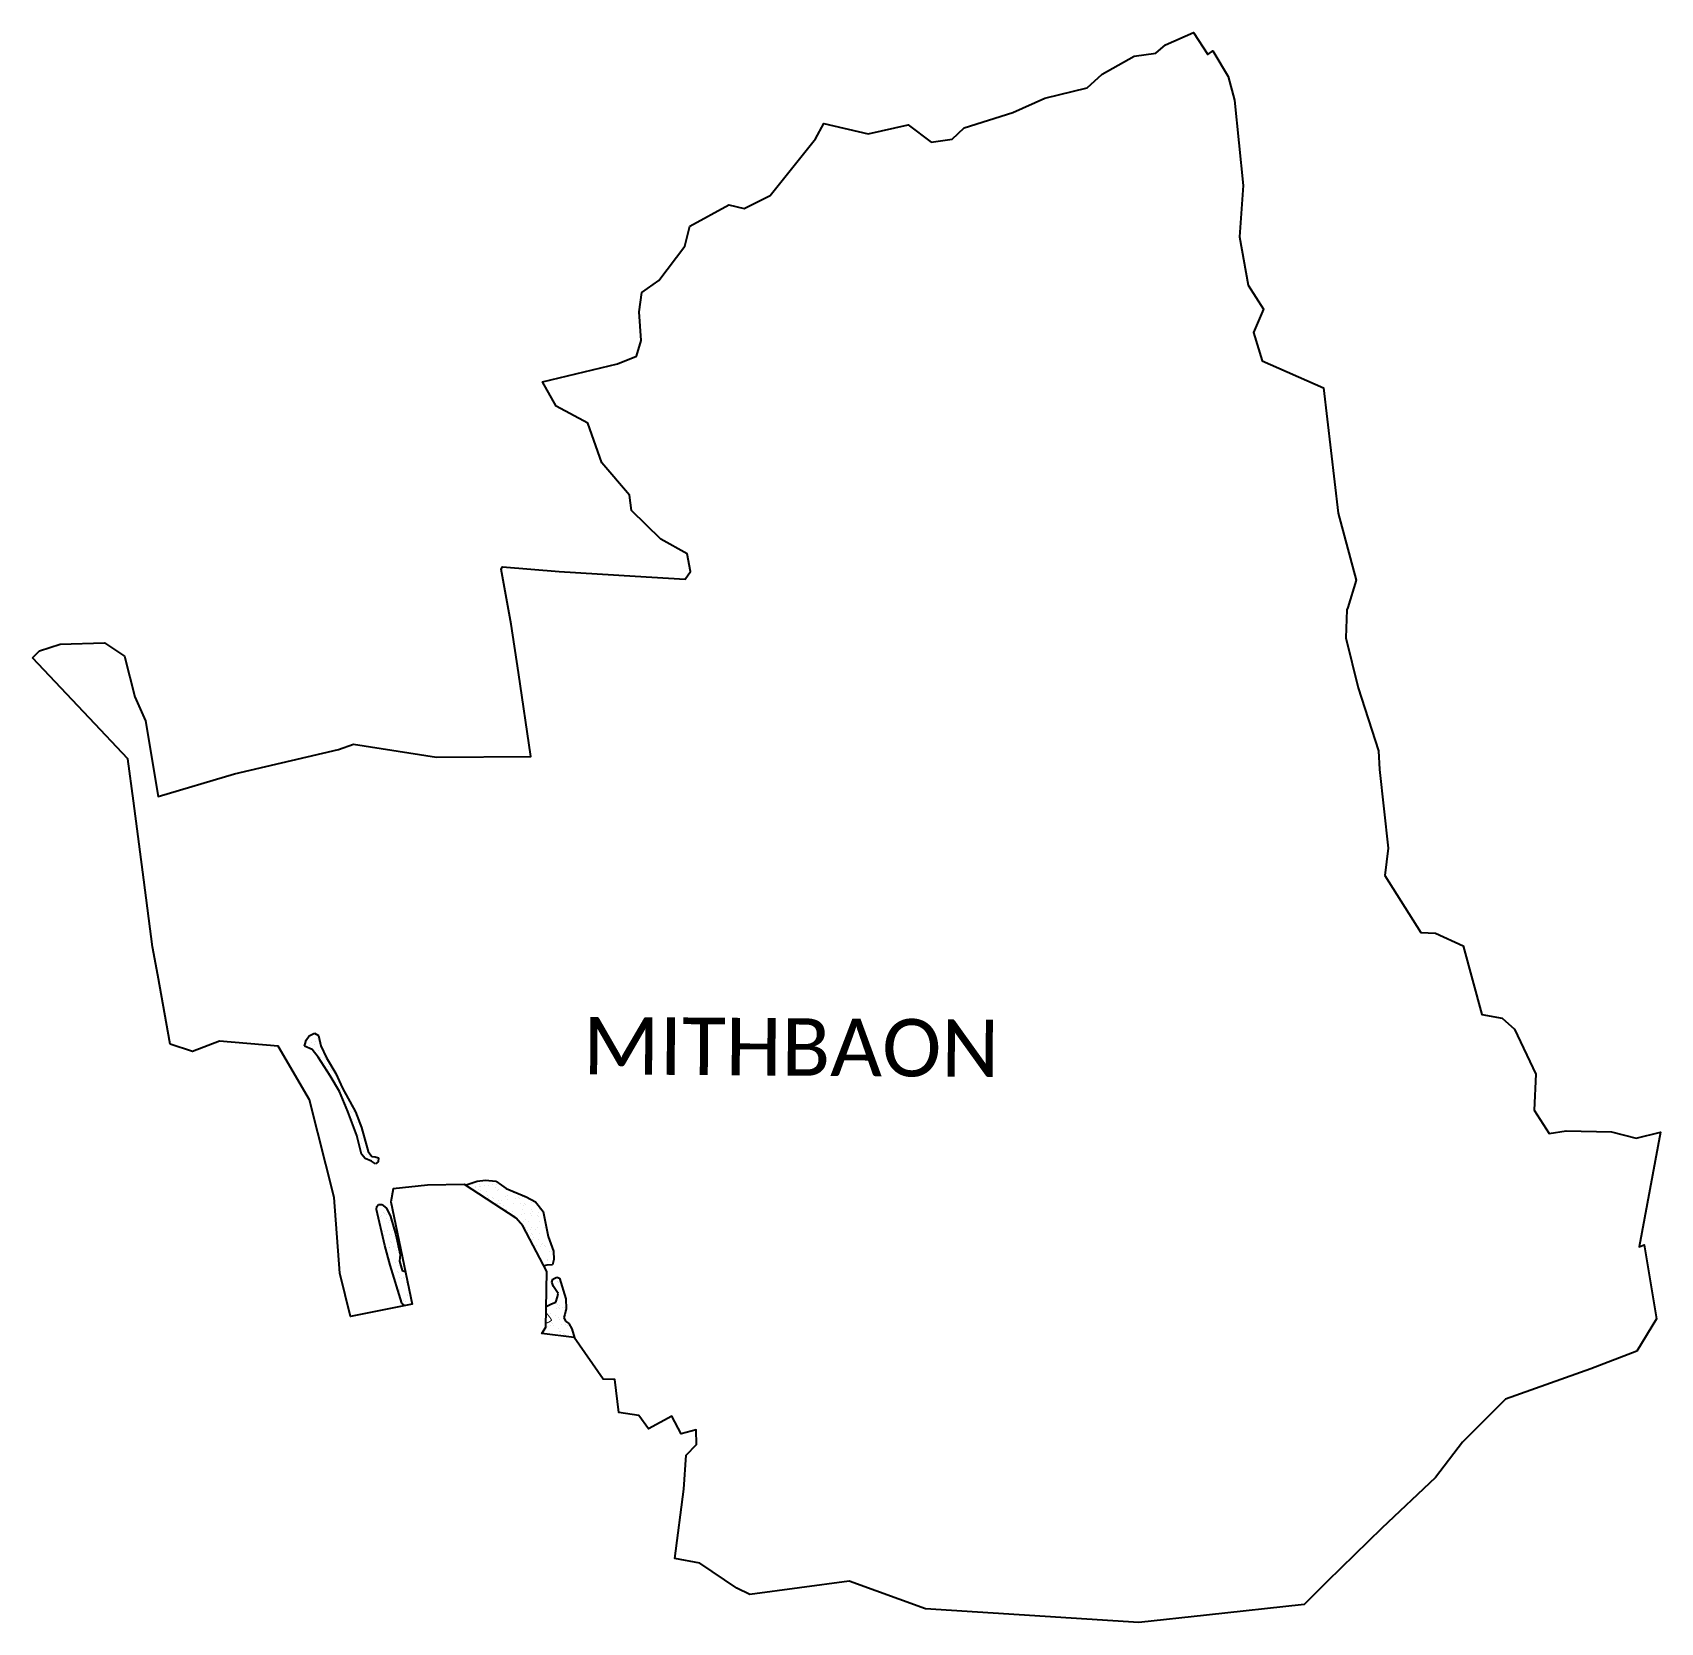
# Model space of a CAD drawing. Header units: metres. Extents: x 328606 to 333715, y 1800923 to 1805912.
import ezdxf

# ---------------------------------------------------------------- set-up
doc = ezdxf.new("R2010")
doc.units = ezdxf.units.M
doc.layers.add('SAND DUNES', color=42, linetype='Continuous')
doc.layers.add('VILLAGE NAME', color=250, linetype='Continuous')

msp = doc.modelspace()

# ---------------------------------------------------------------- linework, layer by layer
at = {"color": 3}
msp.add_lwpolyline([(328605.6, 1803950.4), (328627.6, 1803972.3), (328692.5, 1803993), (328831.6, 1803996.8), (328894.3, 1803955.4), (328926.6, 1803827.2), (328959.8, 1803752.5), (328999.7, 1803514.9), (329239.6, 1803586.2), (329566, 1803662.6), (329613.3, 1803678.8), (329873.8, 1803637.8), (330169.3, 1803639.9), (330130.6, 1803904.4), (330107.3, 1804056.1), (330076.4, 1804228.4), (330080.9, 1804235.6), (330258.1, 1804220.6), (330497, 1804205.9), (330653.7, 1804196.7), (330670.6, 1804221.4), (330660.5, 1804276.7), (330577.5, 1804322.9), (330485.2, 1804412.4), (330478.7, 1804460.4), (330392, 1804561.6), (330348.2, 1804686.9), (330248.8, 1804739.9), (330206.5, 1804816.2), (330441.6, 1804872.4), (330501.3, 1804896.7), (330515.7, 1804945.7), (330509.7, 1805036), (330517.7, 1805096.6), (330570.7, 1805134.4), (330652.5, 1805241.7), (330668.9, 1805305.2), (330791.4, 1805372.2), (330838.7, 1805359.9), (330920.3, 1805401.4), (331062.7, 1805579.2), (331089, 1805627.5), (331228.2, 1805594.5), (331353.4, 1805623), (331425.8, 1805568.2), (331492.2, 1805577.6), (331529.6, 1805613.6), (331681.8, 1805661.7), (331782.4, 1805706.2), (331915.6, 1805739.1), (331963, 1805782.2), (332063.5, 1805838.5), (332131.1, 1805848), (332161.9, 1805874.1), (332249.8, 1805912.5), (332294.2, 1805843.4), (332310, 1805854.8), (332358.2, 1805774.7), (332377.8, 1805700.7), (332405.2, 1805432.4), (332393.8, 1805271.4), (332420.9, 1805120), (332468.9, 1805044.1), (332437.5, 1804971.2), (332464.5, 1804882.2), (332657, 1804797.4), (332703.8, 1804404.1), (332759.4, 1804193.6), (332733.3, 1804108.2), (332731.1, 1804101.1), (332727, 1804012.9), (332766.4, 1803855.8), (332830.4, 1803657.9), (332833.5, 1803600.1), (332860.2, 1803352.9), (332850.1, 1803267), (332962.4, 1803087.9), (333009.4, 1803086.1), (333096, 1803046.4), (333154.5, 1802831.2), (333218.1, 1802818.8), (333256.8, 1802784.4), (333324, 1802643.3), (333318.8, 1802530.2), (333365.7, 1802456.9), (333419.1, 1802465.3), (333560.9, 1802462.8), (333638.3, 1802442.7), (333714.9, 1802461.5), (333647.7, 1802101.5), (333663.9, 1802108.2), (333702.7, 1801875.7), (333640.8, 1801773.7), (333496.6, 1801718.3), (333228.6, 1801623.3), (333093.3, 1801488.1), (333008.9, 1801377.5), (332840.7, 1801218.1), (332669.3, 1801051.2), (332596.2, 1800979.1), (332289.8, 1800945.8), (332077.5, 1800922.7), (331408.6, 1800965.1), (331168.7, 1801052.2), (330856.6, 1801010.9), (330816.1, 1801030), (330700, 1801108.8), (330621.4, 1801123.9), (330649.9, 1801341.4), (330656.9, 1801447.4), (330689, 1801480.8), (330688.6, 1801527.4), (330641.8, 1801515), (330612, 1801570.4), (330539.3, 1801530.2), (330508.1, 1801572.2), (330446.1, 1801581.7), (330433.1, 1801685.6), (330396.6, 1801685.9), (330305.7, 1801816.6), (330203.8, 1801829.6), (330216.1, 1801849.1), (330220, 1802024.3), (330144.8, 1802167.6), (330123.6, 1802192), (329960.8, 1802297), (329845.4, 1802295.2), (329737, 1802283.9), (329730.3, 1802242.5), (329796.8, 1801921.7), (329603.8, 1801883.3), (329569.5, 1802019.3), (329552.3, 1802256), (329474.8, 1802562.8), (329376.6, 1802731.6), (329192.3, 1802747.5), (329107.1, 1802714.1), (329037, 1802738.1), (328998.3, 1802953.9), (328982.2, 1803043.4), (328954.7, 1803253.8), (328922.3, 1803501.2), (328905.1, 1803633.3), (328784.5, 1803761), (328605.6, 1803950.4)], dxfattribs=at)
at = {"layer": 'SAND DUNES'}
for p, q in [((329458.6, 1802731.7), (329464.3, 1802750.5)), ((329464.3, 1802750.5), (329473.3, 1802764)), ((329473.3, 1802764), (329490.2, 1802772.2)), ((329490.2, 1802772.2), (329503.4, 1802764.7)), ((329503.4, 1802764.7), (329510.8, 1802732.2)), ((329483.3, 1802720.6), (329458.6, 1802731.7)), ((329501.7, 1802696.8), (329483.3, 1802720.6)), ((329539.3, 1802638.5), (329501.7, 1802696.8)), ((329510.8, 1802732.2), (329527.7, 1802695.1)), ((329527.7, 1802695.1), (329557.7, 1802645.6)), ((329569.4, 1802588.7), (329539.3, 1802638.5)), ((329557.7, 1802645.6), (329578.6, 1802599.3)), ((329595.4, 1802526.5), (329569.4, 1802588.7)), ((329578.6, 1802599.3), (329619.6, 1802525.1)), ((329623.8, 1802450.6), (329595.4, 1802526.5)), ((329619.6, 1802525.1), (329637.6, 1802476.3)), ((329638.1, 1802392.6), (329623.8, 1802450.6)), ((329637.6, 1802476.3), (329659.4, 1802400.4)), ((329649.8, 1802378.3), (329638.1, 1802392.6)), ((329668.9, 1802369.9), (329649.8, 1802378.3)), ((329659.4, 1802400.4), (329670.8, 1802384.7)), ((329670.8, 1802384.7), (329680.9, 1802384.3)), ((329680.9, 1802384.3), (329691.5, 1802381)), ((329691.5, 1802381), (329690.5, 1802368.6)), ((329681.9, 1802361.9), (329668.9, 1802369.9)), ((329690.5, 1802368.6), (329681.9, 1802361.9)), ((329963.5, 1802295.2), (330000.7, 1802307.2)), ((330000.7, 1802307.2), (330027.7, 1802310.8)), ((330027.7, 1802310.8), (330059.5, 1802307.3)), ((330059.5, 1802307.3), (330077.4, 1802295.1)), ((330077.4, 1802295.1), (330091.8, 1802285.1)), ((330091.8, 1802285.1), (330155.1, 1802258.4)), ((329685.4, 1802218.3), (329685.8, 1802227.6)), ((329685.8, 1802227.6), (329691.8, 1802234.5)), ((329691.8, 1802234.5), (329702.3, 1802234.4)), ((329702.3, 1802234.4), (329716.6, 1802222.9)), ((330155.1, 1802258.4), (330184.3, 1802242.4)), ((330184.3, 1802242.4), (330208.5, 1802212.4)), ((329711.5, 1802106.2), (329685.4, 1802218.3)), ((329716.6, 1802222.9), (329729.4, 1802196.6)), ((329729.4, 1802196.6), (329745.7, 1802139.2)), ((330208.5, 1802212.4), (330223.8, 1802133.6)), ((329745.7, 1802139.2), (329759, 1802077)), ((330223.8, 1802133.6), (330240.2, 1802088)), ((329727.9, 1802043.5), (329711.5, 1802106.2)), ((329759, 1802077), (329757.4, 1802056.2)), ((330240.2, 1802088), (330241.5, 1802062.1)), ((329764.9, 1801924.7), (329727.9, 1802043.5)), ((329757.4, 1802056.2), (329765.8, 1802026.8)), ((329765.8, 1802026.8), (329775.5, 1802024.5)), ((330220.2, 1802043.5), (330210.9, 1802041.7)), ((330237, 1802045.3), (330220.2, 1802043.5)), ((330241.5, 1802062.1), (330237, 1802045.3)), ((330235.6, 1801991.1), (330238.4, 1802000.4)), ((330241, 1801976.8), (330235.6, 1801991.1)), ((330238.4, 1802000.4), (330251.2, 1802006)), ((330255, 1801954.7), (330241, 1801976.8)), ((330251.2, 1802006), (330259.3, 1802003.6)), ((330259.3, 1802003.6), (330279, 1801938.5)), ((329773.4, 1801917), (329764.9, 1801924.7)), ((330217.5, 1801914), (330234.5, 1801922.2)), ((330234.5, 1801922.2), (330247.8, 1801928.1)), ((330247.8, 1801928.1), (330253.4, 1801944.1)), ((330253.4, 1801944.1), (330255, 1801954.7)), ((330279, 1801938.5), (330280.3, 1801907.3)), ((330275.9, 1801888.9), (330273.4, 1801880.2)), ((330273.4, 1801880.2), (330278.2, 1801868.7)), ((330280.3, 1801907.3), (330275.9, 1801888.9)), ((330278.2, 1801868.7), (330288.4, 1801860.7)), ((330288.4, 1801860.7), (330298.2, 1801844)), ((330298.2, 1801844), (330306.3, 1801815.7))]:
    msp.add_line(p, q, dxfattribs=at)
at = {"layer": 'SAND DUNES', "linetype": 'Continuous'}
for p, q in [((329465.4, 1802741.1), (329465.4, 1802741.1)), ((329473.8, 1802734.6), (329473.8, 1802734.6)), ((329480.7, 1802742.6), (329480.7, 1802742.6)), ((329489.1, 1802737.2), (329489.1, 1802737.2)), ((329492.6, 1802744.4), (329492.6, 1802744.4)), ((329501, 1802755.1), (329501, 1802755.1)), ((329503, 1802745.7), (329503, 1802745.7)), ((329460.3, 1802733.3), (329460.3, 1802733.3)), ((329463.9, 1802729.9), (329463.9, 1802729.9)), ((329501.9, 1802716.5), (329501.9, 1802716.5)), ((329510.6, 1802694.9), (329510.6, 1802694.9)), ((329521, 1802696.2), (329521, 1802696.2)), ((329521.9, 1802675.9), (329521.9, 1802675.9)), ((329529.8, 1802659), (329529.8, 1802659)), ((329535.1, 1802667.4), (329535.1, 1802667.4)), ((329539.1, 1802646.7), (329539.1, 1802646.7)), ((329541.7, 1802657.5), (329541.7, 1802657.5)), ((329545.3, 1802654.1), (329545.3, 1802654.1)), ((329555, 1802638.8), (329555, 1802638.8)), ((329555.4, 1802648.7), (329555.4, 1802648.7)), ((329573.4, 1802599.2), (329573.4, 1802599.2)), ((329584, 1802582.2), (329584, 1802582.2)), ((329591.5, 1802549.7), (329591.5, 1802549.7)), ((329606, 1802541.4), (329606, 1802541.4)), ((329603.5, 1802526.8), (329603.5, 1802526.8)), ((329607.1, 1802523.4), (329607.1, 1802523.4)), ((329609.5, 1802500.2), (329609.5, 1802500.2)), ((329611.9, 1802524.7), (329611.9, 1802524.7)), ((329612.8, 1802486.1), (329612.8, 1802486.1)), ((329621.8, 1802491.2), (329621.8, 1802491.2)), ((329624.4, 1802507.3), (329624.4, 1802507.3)), ((329630.2, 1802485.7), (329630.2, 1802485.7)), ((329627.6, 1802450.7), (329627.6, 1802450.7)), ((329637.5, 1802441), (329637.5, 1802441)), ((329638.1, 1802465.9), (329638.1, 1802465.9)), ((329645.9, 1802435.5), (329645.9, 1802435.5)), ((329639, 1802427.4), (329639, 1802427.4)), ((329645.5, 1802414.4), (329645.5, 1802414.4)), ((329645.6, 1802401.2), (329645.6, 1802401.2)), ((329653.3, 1802390.8), (329653.3, 1802390.8)), ((329661.7, 1802385.3), (329661.7, 1802385.3)), ((329686.2, 1802376.5), (329686.2, 1802376.5)), ((329668.1, 1802370.8), (329668.1, 1802370.8)), ((329985.1, 1802295.9), (329985.1, 1802295.9)), ((329996.2, 1802288.5), (329996.2, 1802288.5)), ((329996.4, 1802289.4), (329996.4, 1802289.4)), ((330004.6, 1802283), (330004.6, 1802283)), ((330006.8, 1802290.7), (330006.8, 1802290.7)), ((330008.9, 1802295.7), (330008.9, 1802295.7)), ((330012, 1802277), (330012, 1802277)), ((330012.5, 1802292.3), (330012.5, 1802292.3)), ((330023.1, 1802292.7), (330023.1, 1802292.7)), ((330029.8, 1802276.2), (330029.8, 1802276.2)), ((330036.2, 1802295.3), (330036.2, 1802295.3)), ((330050.3, 1802296.1), (330050.3, 1802296.1)), ((330058.5, 1802288.1), (330058.5, 1802288.1)), ((330060.7, 1802297.4), (330060.7, 1802297.4)), ((330064.3, 1802277.2), (330064.3, 1802277.2)), ((330066.9, 1802282.6), (330066.9, 1802282.6)), ((330109.8, 1802274.9), (330109.8, 1802274.9)), ((329687.8, 1802228.7), (329687.8, 1802228.7)), ((330034.8, 1802263.4), (330034.8, 1802263.4)), ((330037.2, 1802256.7), (330037.2, 1802256.7)), ((330049.6, 1802257.8), (330049.6, 1802257.8)), ((330053.2, 1802254.4), (330053.2, 1802254.4)), ((330065.3, 1802238.7), (330065.3, 1802238.7)), ((330068.3, 1802246.6), (330068.3, 1802246.6)), ((330070.5, 1802238.4), (330070.5, 1802238.4)), ((330074.2, 1802237.9), (330074.2, 1802237.9)), ((330078.8, 1802247.9), (330078.8, 1802247.9)), ((330082.6, 1802232.4), (330082.6, 1802232.4)), ((330091.2, 1802258.2), (330091.2, 1802258.2)), ((330095, 1802249.9), (330095, 1802249.9)), ((330097.1, 1802263.1), (330097.1, 1802263.1)), ((330113.5, 1802271.5), (330113.5, 1802271.5)), ((330116.4, 1802238), (330116.4, 1802238)), ((330122.2, 1802253.2), (330122.2, 1802253.2)), ((330130.7, 1802255.4), (330130.7, 1802255.4)), ((330132.6, 1802254.5), (330132.6, 1802254.5)), ((330136.5, 1802237.5), (330136.5, 1802237.5)), ((330143.6, 1802258.5), (330143.6, 1802258.5)), ((330144.9, 1802232.1), (330144.9, 1802232.1)), ((330148.9, 1802256.5), (330148.9, 1802256.5)), ((330150.5, 1802237), (330150.5, 1802237)), ((330154.2, 1802233.6), (330154.2, 1802233.6)), ((330170.5, 1802239.5), (330170.5, 1802239.5)), ((329691.1, 1802199.9), (329691.1, 1802199.9)), ((329698.8, 1802197.6), (329698.8, 1802197.6)), ((329701.5, 1802201.2), (329701.5, 1802201.2)), ((329707.6, 1802210.3), (329707.6, 1802210.3)), ((329711.2, 1802206.9), (329711.2, 1802206.9)), ((329716.3, 1802189.9), (329716.3, 1802189.9)), ((329717.8, 1802203.2), (329717.8, 1802203.2)), ((329724, 1802177.4), (329724, 1802177.4)), ((329724.7, 1802184.5), (329724.7, 1802184.5)), ((329728.5, 1802190.8), (329728.5, 1802190.8)), ((330090.3, 1802220), (330090.3, 1802220)), ((330092.2, 1802219.7), (330092.2, 1802219.7)), ((330093.9, 1802216.6), (330093.9, 1802216.6)), ((330111.2, 1802200.5), (330111.2, 1802200.5)), ((330112.8, 1802212.9), (330112.8, 1802212.9)), ((330113.1, 1802200.4), (330113.1, 1802200.4)), ((330117.4, 1802199.5), (330117.4, 1802199.5)), ((330140.3, 1802203.7), (330140.3, 1802203.7)), ((330144.5, 1802220), (330144.5, 1802220)), ((330145.5, 1802181.4), (330145.5, 1802181.4)), ((330150.7, 1802205), (330150.7, 1802205)), ((330152.3, 1802187.3), (330152.3, 1802187.3)), ((330160.7, 1802181.9), (330160.7, 1802181.9)), ((330167, 1802207), (330167, 1802207)), ((330171.4, 1802217.6), (330171.4, 1802217.6)), ((330171.4, 1802201), (330171.4, 1802201)), ((330175.1, 1802212.5), (330175.1, 1802212.5)), ((330191.2, 1802199.2), (330191.2, 1802199.2)), ((330194.2, 1802210.4), (330194.2, 1802210.4)), ((330194.9, 1802195.7), (330194.9, 1802195.7)), ((330195.7, 1802219.3), (330195.7, 1802219.3)), ((330196.6, 1802180.8), (330196.6, 1802180.8)), ((330204.6, 1802211.7), (330204.6, 1802211.7)), ((330212.1, 1802179.7), (330212.1, 1802179.7)), ((329699.7, 1802159.1), (329699.7, 1802159.1)), ((329708.9, 1802135.9), (329708.9, 1802135.9)), ((329709.2, 1802150.4), (329709.2, 1802150.4)), ((329719.6, 1802151.7), (329719.6, 1802151.7)), ((329725, 1802138.8), (329725, 1802138.8)), ((329732.1, 1802139.7), (329732.1, 1802139.7)), ((329735.9, 1802153.7), (329735.9, 1802153.7)), ((329740.5, 1802134.3), (329740.5, 1802134.3)), ((330151.9, 1802162.6), (330151.9, 1802162.6)), ((330158.3, 1802154.2), (330158.3, 1802154.2)), ((330168, 1802137.1), (330168, 1802137.1)), ((330168.7, 1802155.5), (330168.7, 1802155.5)), ((330171.6, 1802144.2), (330171.6, 1802144.2)), ((330172.4, 1802162.4), (330172.4, 1802162.4)), ((330173.3, 1802123.9), (330173.3, 1802123.9)), ((330175.3, 1802140.8), (330175.3, 1802140.8)), ((330176.4, 1802131.6), (330176.4, 1802131.6)), ((330185, 1802157.5), (330185, 1802157.5)), ((330190.9, 1802162.3), (330190.9, 1802162.3)), ((330192.6, 1802124.7), (330192.6, 1802124.7)), ((330197.6, 1802142.2), (330197.6, 1802142.2)), ((330212.2, 1802160.9), (330212.2, 1802160.9)), ((330225.7, 1802124.2), (330225.7, 1802124.2)), ((329725.9, 1802100.3), (329725.9, 1802100.3)), ((329727.2, 1802100.9), (329727.2, 1802100.9)), ((329728.7, 1802117.5), (329728.7, 1802117.5)), ((329732.4, 1802114.1), (329732.4, 1802114.1)), ((329737.6, 1802102.2), (329737.6, 1802102.2)), ((329747.8, 1802089.5), (329747.8, 1802089.5)), ((329749.6, 1802098), (329749.6, 1802098)), ((329754, 1802082.2), (329754, 1802082.2)), ((329756.2, 1802084.1), (329756.2, 1802084.1)), ((330186.8, 1802106), (330186.8, 1802106)), ((330192.2, 1802081.4), (330192.2, 1802081.4)), ((330198.5, 1802103.7), (330198.5, 1802103.7)), ((330203.1, 1802108), (330203.1, 1802108)), ((330206.6, 1802112.1), (330206.6, 1802112.1)), ((330212.3, 1802106.3), (330212.3, 1802106.3)), ((330216, 1802102.9), (330216, 1802102.9)), ((330226.6, 1802085.6), (330226.6, 1802085.6)), ((330230.3, 1802111.4), (330230.3, 1802111.4)), ((330233.3, 1802086.8), (330233.3, 1802086.8)), ((329724.1, 1802064.9), (329724.1, 1802064.9)), ((329726.9, 1802061.7), (329726.9, 1802061.7)), ((329730.1, 1802043), (329730.1, 1802043)), ((329745.3, 1802051.4), (329745.3, 1802051.4)), ((329749.8, 1802024.6), (329749.8, 1802024.6)), ((329753.5, 1802021.2), (329753.5, 1802021.2)), ((329755, 1802043.7), (329755, 1802043.7)), ((329755.7, 1802052.7), (329755.7, 1802052.7)), ((330199.5, 1802065.1), (330199.5, 1802065.1)), ((330204.8, 1802056.5), (330204.8, 1802056.5)), ((330221.1, 1802058.5), (330221.1, 1802058.5)), ((330222.4, 1802061.9), (330222.4, 1802061.9)), ((330227.6, 1802047.1), (330227.6, 1802047.1)), ((329739.9, 1802014.7), (329739.9, 1802014.7)), ((329755.9, 1802005.1), (329755.9, 1802005.1)), ((329763.3, 1802001.9), (329763.3, 1802001.9)), ((329770.8, 1802005.2), (329770.8, 1802005.2)), ((329773.7, 1802003.2), (329773.7, 1802003.2)), ((329779.3, 1801989.1), (329779.3, 1801989.1)), ((329782.8, 1801986.2), (329782.8, 1801986.2)), ((330254.4, 1801994), (330254.4, 1801994)), ((330255.4, 1801989.6), (330255.4, 1801989.6)), ((329755.7, 1801964.5), (329755.7, 1801964.5)), ((329756.9, 1801966.6), (329756.9, 1801966.6)), ((329771, 1801931.8), (329771, 1801931.8)), ((329774.6, 1801928.4), (329774.6, 1801928.4)), ((329781.4, 1801952.4), (329781.4, 1801952.4)), ((329783.8, 1801947.6), (329783.8, 1801947.6)), ((330253.9, 1801961.4), (330253.9, 1801961.4)), ((330254.6, 1801920.6), (330254.6, 1801920.6)), ((330256.4, 1801951), (330256.4, 1801951)), ((330257.2, 1801959.5), (330257.2, 1801959.5)), ((330258.3, 1801917.2), (330258.3, 1801917.2)), ((330221.4, 1801903.4), (330221.4, 1801903.4)), ((330231.4, 1801892.9), (330231.4, 1801892.9)), ((330235, 1801865.6), (330235, 1801865.6)), ((330246.8, 1801886), (330246.8, 1801886)), ((330248.6, 1801906.7), (330248.6, 1801906.7)), ((330255.2, 1801880.6), (330255.2, 1801880.6)), ((330257.4, 1801912.5), (330257.4, 1801912.5)), ((330258.3, 1801873.9), (330258.3, 1801873.9)), ((330259, 1801908), (330259, 1801908)), ((330269.7, 1801911.2), (330269.7, 1801911.2)), ((330275.3, 1801910), (330275.3, 1801910)), ((330275.5, 1801901.1), (330275.5, 1801901.1)), ((330208.7, 1801830.8), (330208.7, 1801830.8)), ((330223.1, 1801861.4), (330223.1, 1801861.4)), ((330223.2, 1801851.9), (330223.2, 1801851.9)), ((330232.4, 1801854.3), (330232.4, 1801854.3)), ((330238.7, 1801862.2), (330238.7, 1801862.2)), ((330239.4, 1801853.9), (330239.4, 1801853.9)), ((330256, 1801846.2), (330256, 1801846.2)), ((330259.3, 1801835.4), (330259.3, 1801835.4)), ((330262.6, 1801835.8), (330262.6, 1801835.8)), ((330266.6, 1801857.2), (330266.6, 1801857.2)), ((330271, 1801830.4), (330271, 1801830.4)), ((330275.7, 1801827.8), (330275.7, 1801827.8)), ((330277, 1801858.5), (330277, 1801858.5)), ((330279.4, 1801824.4), (330279.4, 1801824.4)), ((330283.5, 1801853.7), (330283.5, 1801853.7)), ((330285.4, 1801861), (330285.4, 1801861))]:
    msp.add_line(p, q, dxfattribs=at)
at = {"layer": 'SAND DUNES', "const_width": 3.03, "flags": 128}
msp.add_lwpolyline([(330216.3, 1801861.9), (330226.2, 1801865.2), (330234.7, 1801871.2), (330230.5, 1801878.5), (330220, 1801891.8), (330217.2, 1801898.9)], dxfattribs=at)

# ---------------------------------------------------------------- texts
at = {"layer": 'VILLAGE NAME', "insert": (330333.8, 1802823.5), "char_height": 180.345, "attachment_point": 1, "rotation": 359.6139}
msp.add_mtext_dynamic_manual_height_columns('{\\fCalibri|b0|i0|c0|p34;MITHBAON}', width=1779.605, gutter_width=901.7, heights=[0], dxfattribs=at)

doc.saveas('drawing.dxf')
